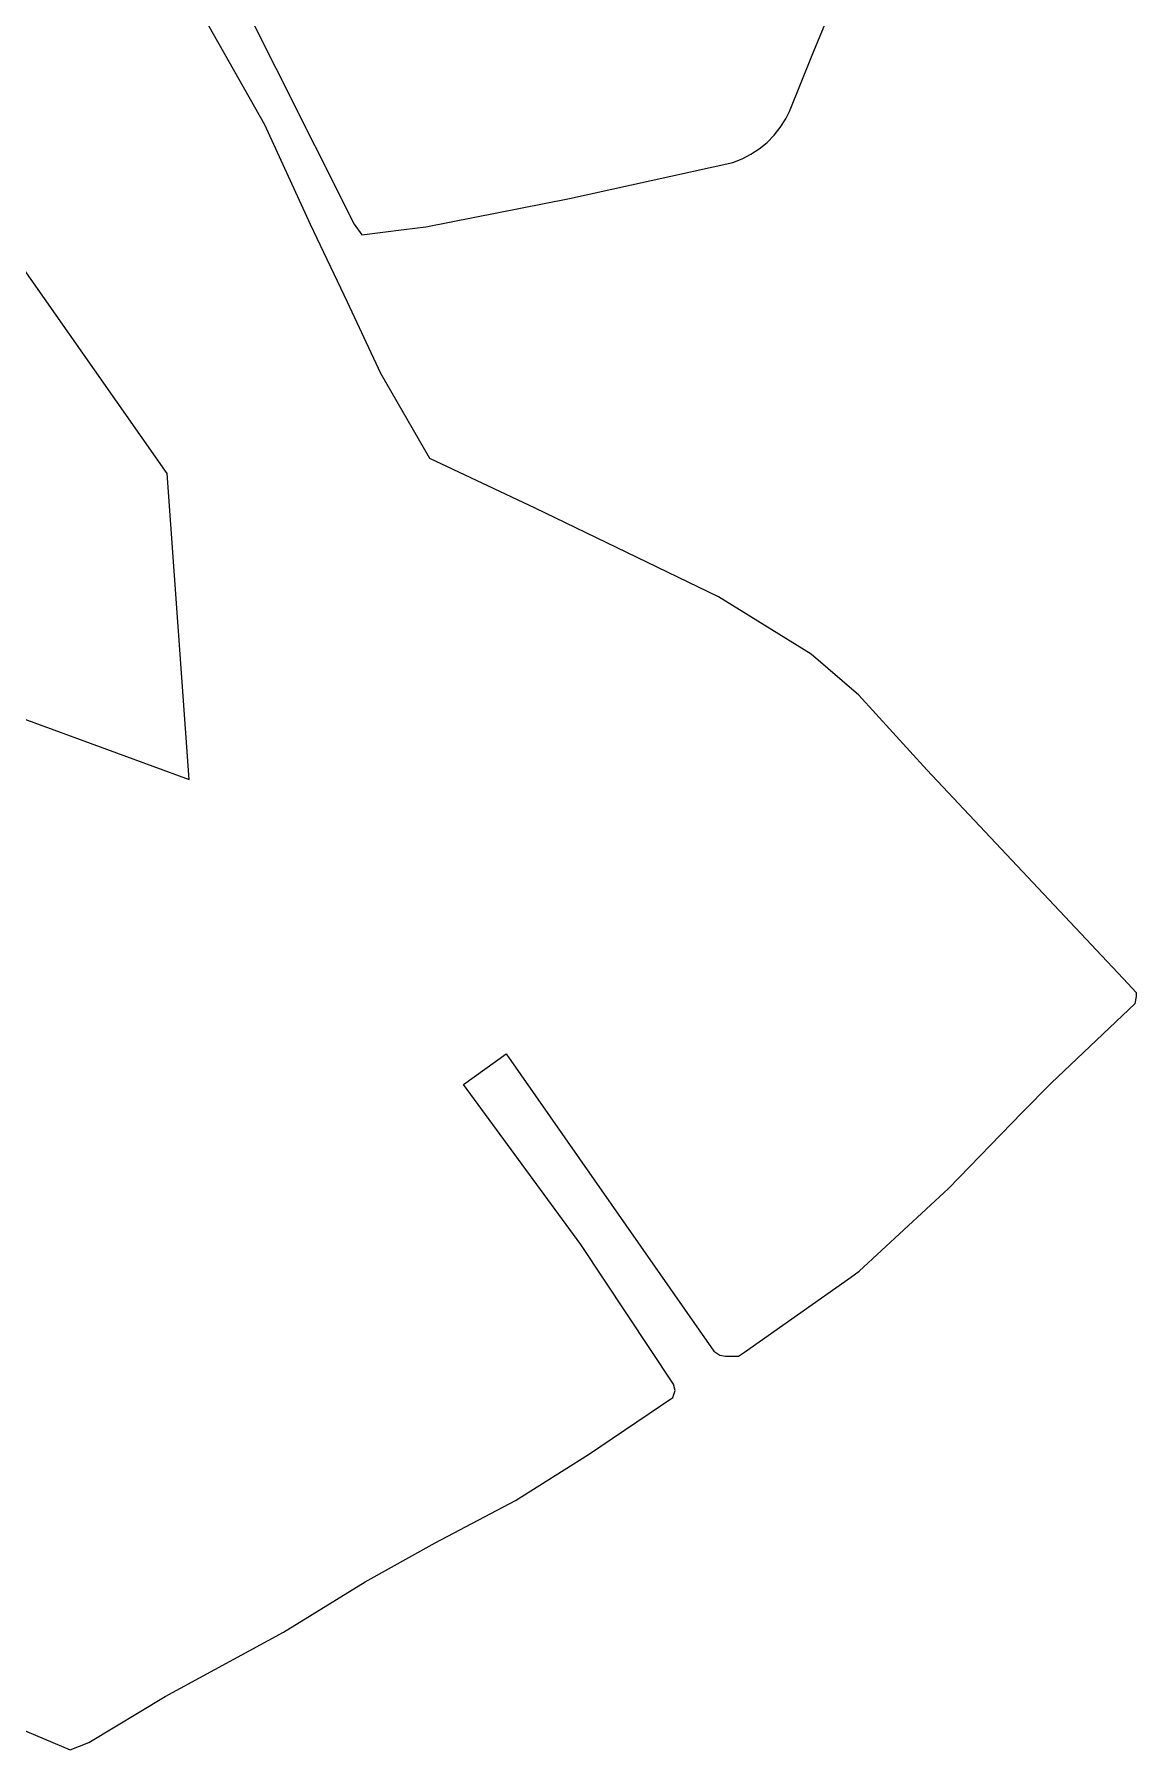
# Model space of a CAD drawing. Header units: millimetres. Extents: x 617751 to 636088, y 68402 to 77988.
# Drawn here: x 624274.7 to 624523.2, y 70215.7 to 70602.7 of the extents above; entities that cross this region are included whole.
import ezdxf

# ---------------------------------------------------------------- set-up
doc = ezdxf.new("R2010")
doc.units = ezdxf.units.MM
doc.header["$LTSCALE"] = 3
doc.header["$MEASUREMENT"] = 0
doc.layers.add('ALINHAMENTO PREDIAL', color=120, linetype='Continuous')
doc.layers.add('BAIRRO', color=30, linetype='Continuous')

msp = doc.modelspace()

# ---------------------------------------------------------------- linework, layer by layer
at = {"layer": 'ALINHAMENTO PREDIAL'}
for points in [[(624305.92, 70641.3), (624329.18, 70595.04), (624346.86, 70559.81), (624348.56, 70557.45), (624358.05, 70558.64), (624362.95, 70559.26), (624395.4, 70565.62), (624432.21, 70573.74), (624434.28, 70574.55), (624436.28, 70575.6), (624438.17, 70576.84), (624439.91, 70578.28), (624441.5, 70579.9), (624442.9, 70581.67), (624444.12, 70583.58), (624444.97, 70585.27), (624450.06, 70597.98), (624458.15, 70617.44)], [(624305.92, 70641.3), (624329.18, 70595.04), (624346.86, 70559.81), (624348.56, 70557.45), (624358.05, 70558.64), (624362.95, 70559.26), (624395.4, 70565.62), (624432.21, 70573.74), (624434.28, 70574.55), (624436.28, 70575.6), (624438.17, 70576.84), (624439.91, 70578.28), (624441.5, 70579.9), (624442.9, 70581.67), (624444.12, 70583.58), (624444.97, 70585.27), (624450.06, 70597.98), (624458.15, 70617.44)], [(624305.92, 70641.3), (624329.18, 70595.04), (624346.86, 70559.81), (624348.56, 70557.45), (624358.05, 70558.64), (624362.95, 70559.26), (624395.4, 70565.62), (624432.21, 70573.74), (624434.28, 70574.55), (624436.28, 70575.6), (624438.17, 70576.84), (624439.91, 70578.28), (624441.5, 70579.9), (624442.9, 70581.67), (624444.12, 70583.58), (624444.97, 70585.27), (624450.06, 70597.98), (624458.15, 70617.44)], [(624305.92, 70641.3), (624329.18, 70595.04), (624346.86, 70559.81), (624348.56, 70557.45), (624358.05, 70558.64), (624362.95, 70559.26), (624395.4, 70565.62), (624432.21, 70573.74), (624434.28, 70574.55), (624436.28, 70575.6), (624438.17, 70576.84), (624439.91, 70578.28), (624441.5, 70579.9), (624442.9, 70581.67), (624444.12, 70583.58), (624444.97, 70585.27), (624450.06, 70597.98), (624458.15, 70617.44)], [(624305.92, 70641.3), (624329.18, 70595.04), (624346.86, 70559.81), (624348.56, 70557.45), (624358.05, 70558.64), (624362.95, 70559.26), (624395.4, 70565.62), (624432.21, 70573.74), (624434.28, 70574.55), (624436.28, 70575.6), (624438.17, 70576.84), (624439.91, 70578.28), (624441.5, 70579.9), (624442.9, 70581.67), (624444.12, 70583.58), (624444.97, 70585.27), (624450.06, 70597.98), (624458.15, 70617.44)], [(624305.92, 70641.3), (624329.18, 70595.04), (624346.86, 70559.81), (624348.56, 70557.45), (624358.05, 70558.64), (624362.95, 70559.26), (624395.4, 70565.62), (624432.21, 70573.74), (624434.28, 70574.55), (624436.28, 70575.6), (624438.17, 70576.84), (624439.91, 70578.28), (624441.5, 70579.9), (624442.9, 70581.67), (624444.12, 70583.58), (624444.97, 70585.27), (624450.06, 70597.98), (624458.15, 70617.44)], [(624305.92, 70641.3), (624329.18, 70595.04), (624346.86, 70559.81), (624348.56, 70557.45), (624358.05, 70558.64), (624362.95, 70559.26), (624395.4, 70565.62), (624432.21, 70573.74), (624434.28, 70574.55), (624436.28, 70575.6), (624438.17, 70576.84), (624439.91, 70578.28), (624441.5, 70579.9), (624442.9, 70581.67), (624444.12, 70583.58), (624444.97, 70585.27), (624450.06, 70597.98), (624458.15, 70617.44)], [(624305.92, 70641.3), (624329.18, 70595.04), (624346.86, 70559.81), (624348.56, 70557.45), (624358.05, 70558.64), (624362.95, 70559.26), (624395.4, 70565.62), (624432.21, 70573.74), (624434.28, 70574.55), (624436.28, 70575.6), (624438.17, 70576.84), (624439.91, 70578.28), (624441.5, 70579.9), (624442.9, 70581.67), (624444.12, 70583.58), (624444.97, 70585.27), (624450.06, 70597.98), (624458.15, 70617.44)], [(624258.71, 70225.83), (624282.79, 70215.7), (624287, 70217.35), (624304.22, 70227.67), (624330.86, 70242.18), (624349.27, 70253.6), (624365.08, 70262.34), (624383.21, 70271.89), (624399.68, 70282.32), (624418.68, 70295.12), (624419.17, 70296.69), (624418.82, 70298.17), (624397.96, 70329.66), (624371.45, 70365.72), (624381.09, 70372.66), (624427.88, 70305.61), (624429.24, 70304.67), (624430.51, 70304.46), (624433.5, 70304.46), (624434.84, 70305.37), (624458.76, 70322.23), (624460.67, 70323.67), (624480.82, 70342.29), (624497.46, 70359.42), (624503.94, 70366.06), (624522.92, 70384.05), (624523.24, 70385.58), (624523.24, 70386.42), (624520.21, 70389.67), (624475.94, 70436.75), (624460.61, 70453.56), (624449.85, 70462.86), (624428.93, 70475.75), (624387.61, 70495.73), (624363.86, 70506.97), (624352.84, 70526.18), (624345.32, 70542.22), (624336.97, 70559.75), (624326.66, 70582.22), (624312.84, 70606.68)], [(624258.71, 70225.83), (624282.79, 70215.7), (624287, 70217.35), (624304.22, 70227.67), (624330.86, 70242.18), (624349.27, 70253.6), (624365.08, 70262.34), (624383.21, 70271.89), (624399.68, 70282.32), (624418.68, 70295.12), (624419.17, 70296.69), (624418.82, 70298.17), (624397.96, 70329.66), (624371.45, 70365.72), (624381.09, 70372.66), (624427.88, 70305.61), (624429.24, 70304.67), (624430.51, 70304.46), (624433.5, 70304.46), (624434.84, 70305.37), (624458.76, 70322.23), (624460.67, 70323.67), (624480.82, 70342.29), (624497.46, 70359.42), (624503.94, 70366.06), (624522.92, 70384.05), (624523.24, 70385.58), (624523.24, 70386.42), (624520.21, 70389.67), (624475.94, 70436.75), (624460.61, 70453.56), (624449.85, 70462.86), (624428.93, 70475.75), (624387.61, 70495.73), (624363.86, 70506.97), (624352.84, 70526.18), (624345.32, 70542.22), (624336.97, 70559.75), (624326.66, 70582.22), (624312.84, 70606.68)], [(624258.71, 70225.83), (624282.79, 70215.7), (624287, 70217.35), (624304.22, 70227.67), (624330.86, 70242.18), (624349.27, 70253.6), (624365.08, 70262.34), (624383.21, 70271.89), (624399.68, 70282.32), (624418.68, 70295.12), (624419.17, 70296.69), (624418.82, 70298.17), (624397.96, 70329.66), (624371.45, 70365.72), (624381.09, 70372.66), (624427.88, 70305.61), (624429.24, 70304.67), (624430.51, 70304.46), (624433.5, 70304.46), (624434.84, 70305.37), (624458.76, 70322.23), (624460.67, 70323.67), (624480.82, 70342.29), (624497.46, 70359.42), (624503.94, 70366.06), (624522.92, 70384.05), (624523.24, 70385.58), (624523.24, 70386.42), (624520.21, 70389.67), (624475.94, 70436.75), (624460.61, 70453.56), (624449.85, 70462.86), (624428.93, 70475.75), (624387.61, 70495.73), (624363.86, 70506.97), (624352.84, 70526.18), (624345.32, 70542.22), (624336.97, 70559.75), (624326.66, 70582.22), (624312.84, 70606.68)], [(624258.71, 70225.83), (624282.79, 70215.7), (624287, 70217.35), (624304.22, 70227.67), (624330.86, 70242.18), (624349.27, 70253.6), (624365.08, 70262.34), (624383.21, 70271.89), (624399.68, 70282.32), (624418.68, 70295.12), (624419.17, 70296.69), (624418.82, 70298.17), (624397.96, 70329.66), (624371.45, 70365.72), (624381.09, 70372.66), (624427.88, 70305.61), (624429.24, 70304.67), (624430.51, 70304.46), (624433.5, 70304.46), (624434.84, 70305.37), (624458.76, 70322.23), (624460.67, 70323.67), (624480.82, 70342.29), (624497.46, 70359.42), (624503.94, 70366.06), (624522.92, 70384.05), (624523.24, 70385.58), (624523.24, 70386.42), (624520.21, 70389.67), (624475.94, 70436.75), (624460.61, 70453.56), (624449.85, 70462.86), (624428.93, 70475.75), (624387.61, 70495.73), (624363.86, 70506.97), (624352.84, 70526.18), (624345.32, 70542.22), (624336.97, 70559.75), (624326.66, 70582.22), (624312.84, 70606.68)], [(624258.71, 70225.83), (624282.79, 70215.7), (624287, 70217.35), (624304.22, 70227.67), (624330.86, 70242.18), (624349.27, 70253.6), (624365.08, 70262.34), (624383.21, 70271.89), (624399.68, 70282.32), (624418.68, 70295.12), (624419.17, 70296.69), (624418.82, 70298.17), (624397.96, 70329.66), (624371.45, 70365.72), (624381.09, 70372.66), (624427.88, 70305.61), (624429.24, 70304.67), (624430.51, 70304.46), (624433.5, 70304.46), (624434.84, 70305.37), (624458.76, 70322.23), (624460.67, 70323.67), (624480.82, 70342.29), (624497.46, 70359.42), (624503.94, 70366.06), (624522.92, 70384.05), (624523.24, 70385.58), (624523.24, 70386.42), (624520.21, 70389.67), (624475.94, 70436.75), (624460.61, 70453.56), (624449.85, 70462.86), (624428.93, 70475.75), (624387.61, 70495.73), (624363.86, 70506.97), (624352.84, 70526.18), (624345.32, 70542.22), (624336.97, 70559.75), (624326.66, 70582.22), (624312.84, 70606.68)], [(624258.71, 70225.83), (624282.79, 70215.7), (624287, 70217.35), (624304.22, 70227.67), (624330.86, 70242.18), (624349.27, 70253.6), (624365.08, 70262.34), (624383.21, 70271.89), (624399.68, 70282.32), (624418.68, 70295.12), (624419.17, 70296.69), (624418.82, 70298.17), (624397.96, 70329.66), (624371.45, 70365.72), (624381.09, 70372.66), (624427.88, 70305.61), (624429.24, 70304.67), (624430.51, 70304.46), (624433.5, 70304.46), (624434.84, 70305.37), (624458.76, 70322.23), (624460.67, 70323.67), (624480.82, 70342.29), (624497.46, 70359.42), (624503.94, 70366.06), (624522.92, 70384.05), (624523.24, 70385.58), (624523.24, 70386.42), (624520.21, 70389.67), (624475.94, 70436.75), (624460.61, 70453.56), (624449.85, 70462.86), (624428.93, 70475.75), (624387.61, 70495.73), (624363.86, 70506.97), (624352.84, 70526.18), (624345.32, 70542.22), (624336.97, 70559.75), (624326.66, 70582.22), (624312.84, 70606.68)], [(624258.71, 70225.83), (624282.79, 70215.7), (624287, 70217.35), (624304.22, 70227.67), (624330.86, 70242.18), (624349.27, 70253.6), (624365.08, 70262.34), (624383.21, 70271.89), (624399.68, 70282.32), (624418.68, 70295.12), (624419.17, 70296.69), (624418.82, 70298.17), (624397.96, 70329.66), (624371.45, 70365.72), (624381.09, 70372.66), (624427.88, 70305.61), (624429.24, 70304.67), (624430.51, 70304.46), (624433.5, 70304.46), (624434.84, 70305.37), (624458.76, 70322.23), (624460.67, 70323.67), (624480.82, 70342.29), (624497.46, 70359.42), (624503.94, 70366.06), (624522.92, 70384.05), (624523.24, 70385.58), (624523.24, 70386.42), (624520.21, 70389.67), (624475.94, 70436.75), (624460.61, 70453.56), (624449.85, 70462.86), (624428.93, 70475.75), (624387.61, 70495.73), (624363.86, 70506.97), (624352.84, 70526.18), (624345.32, 70542.22), (624336.97, 70559.75), (624326.66, 70582.22), (624312.84, 70606.68)], [(624258.71, 70225.83), (624282.79, 70215.7), (624287, 70217.35), (624304.22, 70227.67), (624330.86, 70242.18), (624349.27, 70253.6), (624365.08, 70262.34), (624383.21, 70271.89), (624399.68, 70282.32), (624418.68, 70295.12), (624419.17, 70296.69), (624418.82, 70298.17), (624397.96, 70329.66), (624371.45, 70365.72), (624381.09, 70372.66), (624427.88, 70305.61), (624429.24, 70304.67), (624430.51, 70304.46), (624433.5, 70304.46), (624434.84, 70305.37), (624458.76, 70322.23), (624460.67, 70323.67), (624480.82, 70342.29), (624497.46, 70359.42), (624503.94, 70366.06), (624522.92, 70384.05), (624523.24, 70385.58), (624523.24, 70386.42), (624520.21, 70389.67), (624475.94, 70436.75), (624460.61, 70453.56), (624449.85, 70462.86), (624428.93, 70475.75), (624387.61, 70495.73), (624363.86, 70506.97), (624352.84, 70526.18), (624345.32, 70542.22), (624336.97, 70559.75), (624326.66, 70582.22), (624312.84, 70606.68)]]:
    msp.add_lwpolyline(points, dxfattribs=at)
at = {"layer": 'BAIRRO', "lineweight": 20}
msp.add_lwpolyline([(623952.65, 70494.57), (624082.65, 70465.57), (624121.65, 70464.57), (624161.65, 70458.57), (624165.65, 70461.57), (624155.65, 70471.57), (624080.65, 70519.57), (624032.65, 70613.57), (624082.65, 70674.57), (624169.65, 70639.57), (624153.65, 70581.57), (624156.65, 70552.57), (624210.65, 70539.57), (624268.65, 70449.57), (624309.65, 70434.57), (624304.65, 70503.57), (624243.65, 70590.57), (624198.65, 70702.57), (624190.65, 70772.57), (624125.65, 70834.57), (624243.65, 70922.57), (624332.65, 70989.57), (624384.65, 71044.57)], dxfattribs=at)

doc.saveas('drawing.dxf')
